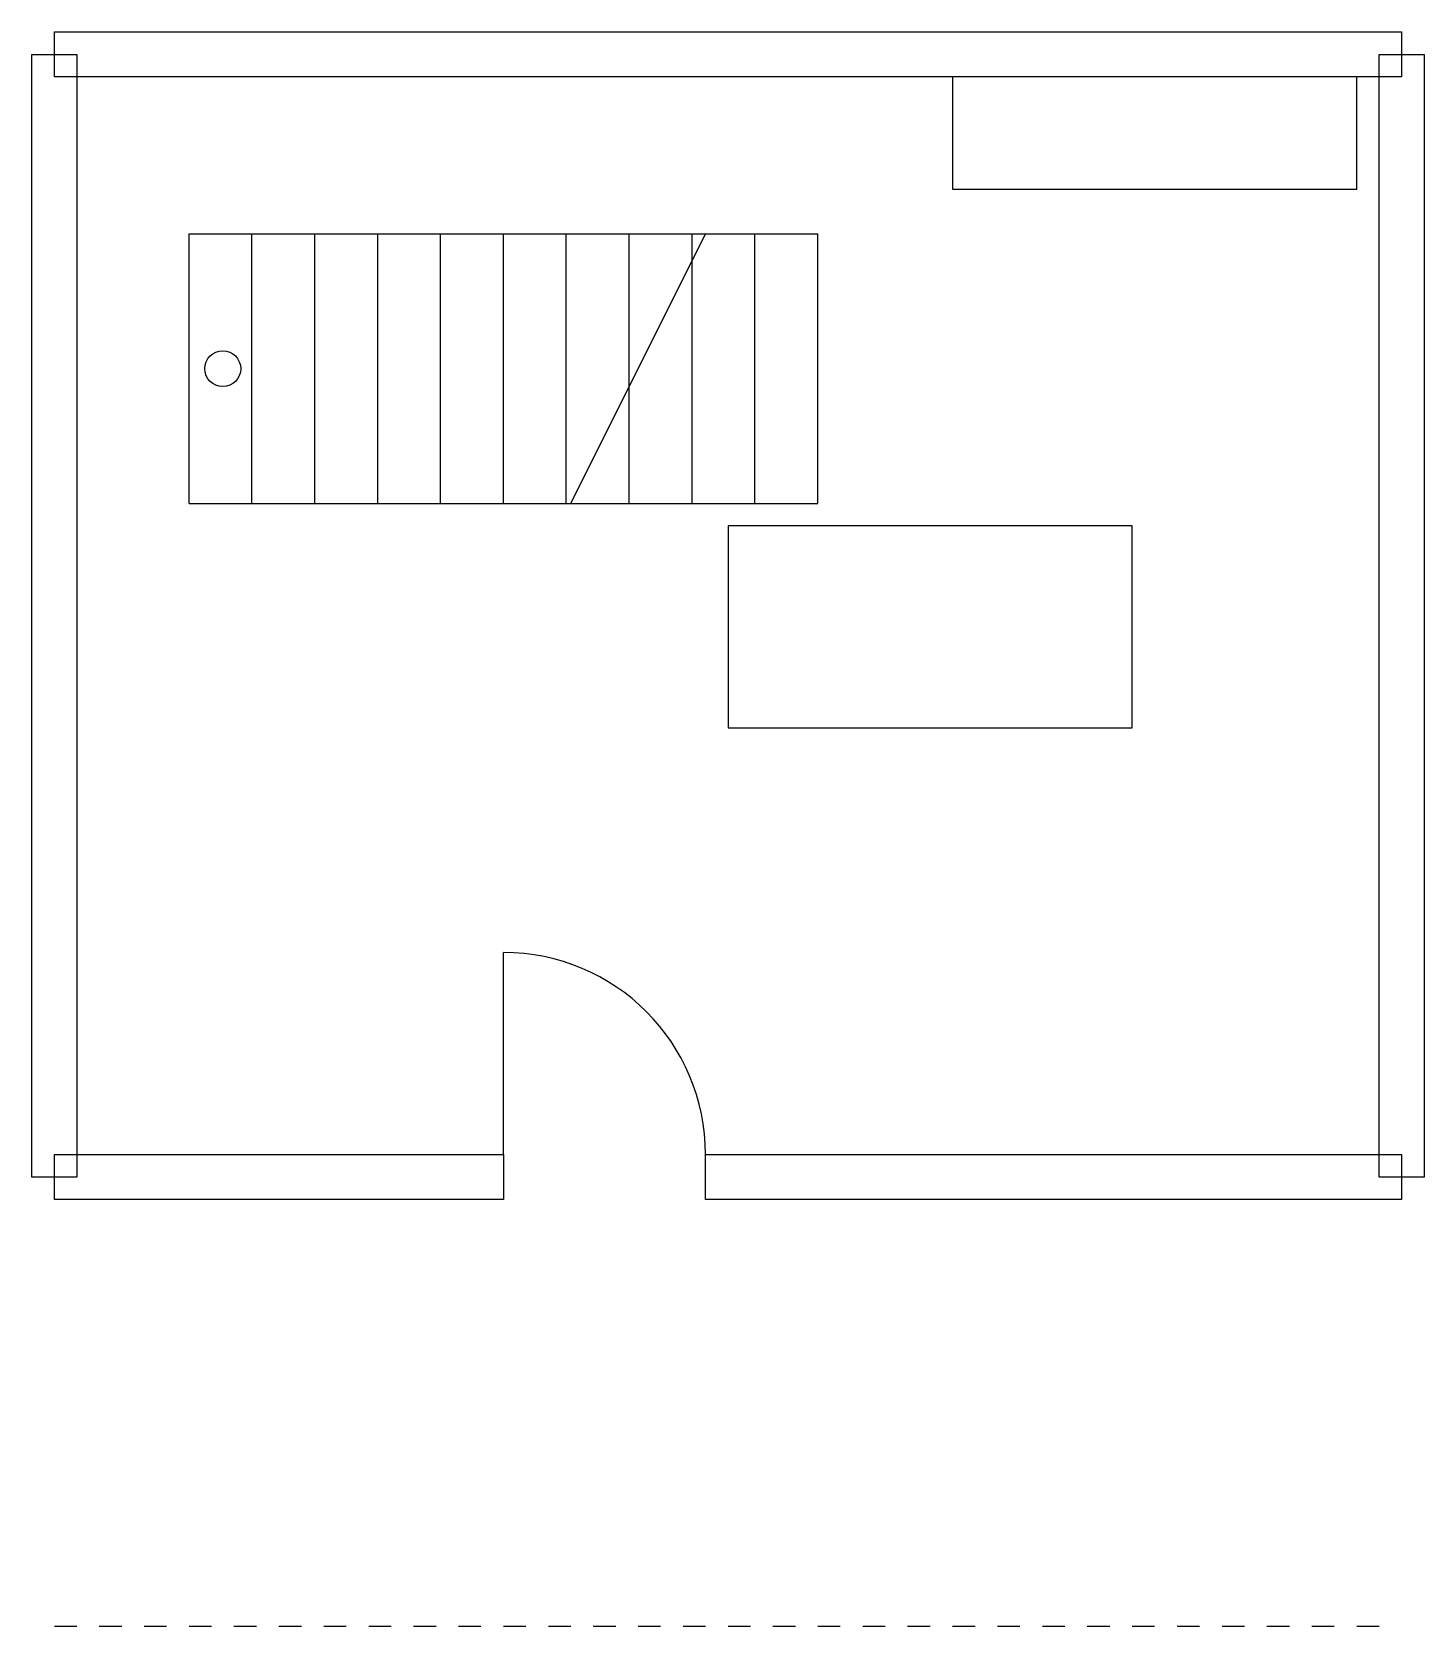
# Model space of a CAD drawing. Header units: millimetres. Extents: x -100 to 6100, y -2000 to 5100.
import ezdxf

# ---------------------------------------------------------------- set-up
doc = ezdxf.new("R2010")
doc.units = ezdxf.units.MM

msp = doc.modelspace()

# ---------------------------------------------------------------- linework, layer by layer
at = {"color": 8}
for p, q in [((600, 3000), (600, 4200)), ((600, 4200), (3400, 4200)), ((880, 3000), (880, 4200)), ((1160, 3000), (1160, 4200)), ((1440, 3000), (1440, 4200)), ((1720, 3000), (1720, 4200)), ((2000, 3000), (2000, 4200)), ((2280, 3000), (2280, 4200)), ((2300, 3000), (2900, 4200)), ((2560, 3000), (2560, 4200)), ((2840, 3000), (2840, 4200)), ((3120, 3000), (3120, 4200)), ((3400, 3000), (3400, 4200)), ((600, 3000), (3400, 3000)), ((2000, 100), (2000, 1000)), ((0, -2000), (100, -2000)), ((200, -2000), (300, -2000)), ((400, -2000), (500, -2000)), ((600, -2000), (700, -2000)), ((800, -2000), (900, -2000)), ((1000, -2000), (1100, -2000)), ((1200, -2000), (1300, -2000)), ((1400, -2000), (1500, -2000)), ((1600, -2000), (1700, -2000)), ((1800, -2000), (1900, -2000)), ((2000, -2000), (2100, -2000)), ((2200, -2000), (2300, -2000)), ((2400, -2000), (2500, -2000)), ((2600, -2000), (2700, -2000)), ((2800, -2000), (2900, -2000)), ((3000, -2000), (3100, -2000)), ((3200, -2000), (3300, -2000)), ((3400, -2000), (3500, -2000)), ((3600, -2000), (3700, -2000)), ((3800, -2000), (3900, -2000)), ((4000, -2000), (4100, -2000)), ((4200, -2000), (4300, -2000)), ((4400, -2000), (4500, -2000)), ((4600, -2000), (4700, -2000)), ((4800, -2000), (4900, -2000)), ((5000, -2000), (5100, -2000)), ((5200, -2000), (5300, -2000)), ((5400, -2000), (5500, -2000)), ((5600, -2000), (5700, -2000)), ((5800, -2000), (5900, -2000))]:
    msp.add_line(p, q, dxfattribs=at)
at = {"color": 4}
for points in [[(6000, 4900), (0, 4900), (0, 5100), (6000, 5100)], [(100, 5000), (100, 0), (-100, 0), (-100, 5000)], [(5900, 0), (5900, 5000), (6100, 5000), (6100, 0)], [(0, 100), (2000, 100), (2000, -100), (0, -100)], [(2900, 100), (6000, 100), (6000, -100), (2900, -100)]]:
    msp.add_lwpolyline(points, close=True, dxfattribs=at)
at = {"color": 8}
for points in [[(4000, 4400), (5800, 4400), (5800, 4900), (4000, 4900)], [(3000, 2000), (4800, 2000), (4800, 2900), (3000, 2900)]]:
    msp.add_lwpolyline(points, close=True, dxfattribs=at)
msp.add_circle((750, 3600), 80, dxfattribs=at)
msp.add_arc((2000, 100), 900, 0, 90, dxfattribs=at)

doc.saveas('drawing.dxf')
